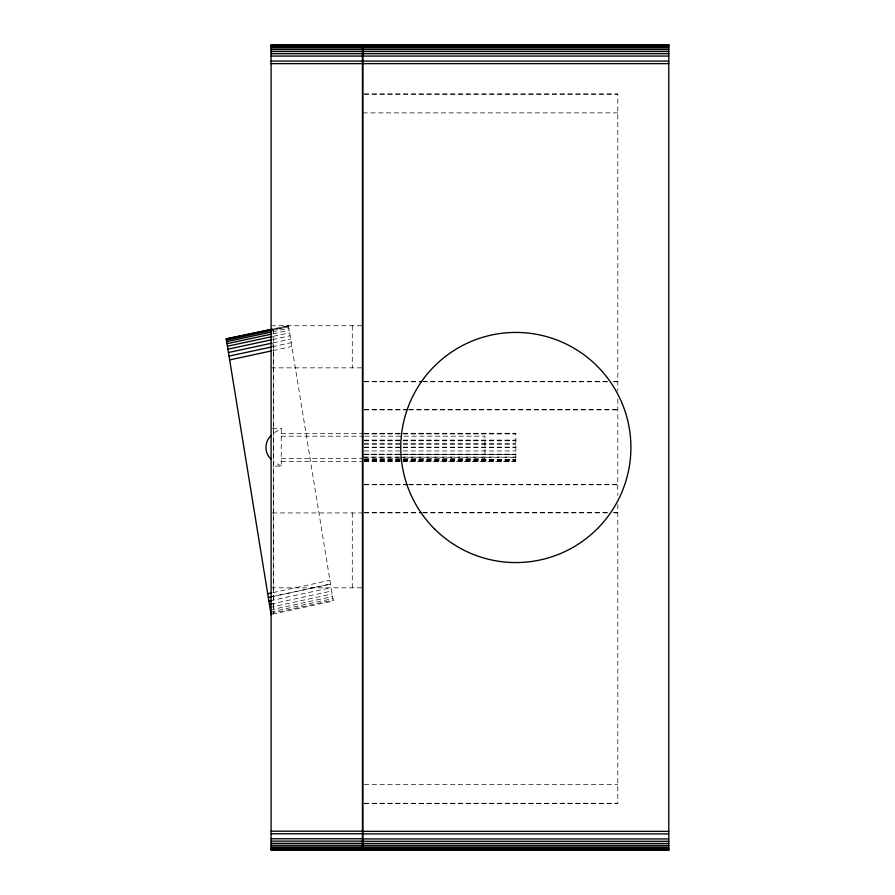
<?xml version="1.0" encoding="UTF-8"?>
<svg xmlns="http://www.w3.org/2000/svg" width="895" height="895" viewBox="0 0 895 895"><rect width="100%" height="100%" fill="white"/><g stroke="black" fill="none" stroke-linecap="round" stroke-linejoin="round"><path stroke-width="0.67" stroke-dasharray="4.47 3.36" d="M273.613 600.064L273.322 328.991L288.492 325.735L273.613 328.935L272.908 331.788M274.385 432.632L281.243 428.694L281.243 466.138L272.371 466.138M272.662 331.732L288.884 328.185M272.997 333.79L289.219 330.244M273.411 336.33L289.633 332.783M272.539 339.585L290.114 335.748M273.087 342.908L290.662 339.071M272.315 346.801L291.244 342.662M272.93 350.594L291.859 346.454M273.12 592.579L329.919 580.296M269.675 597.178L330.535 584.077L271.028 596.954M270.256 600.78L331.116 587.679M270.805 604.103L331.653 591.002M269.932 607.414L332.146 593.967M270.346 609.954L332.56 596.506M270.682 611.956L332.884 598.565M270.928 613.522L333.13 600.086M272.438 614.171L333.287 601.026L288.492 325.78M364.276 93.997L617.796 93.997L617.796 390.97M364.276 94.165L617.796 94.165M362.889 112.882L617.796 112.882M271.095 325.735L362.441 325.735M271.095 367.856L362.441 367.856M364.276 381.606L421.388 381.606M422.787 381.606L608.041 381.606M613.612 381.606L617.796 381.606M364.276 381.785L421.388 381.785M422.787 381.785L608.041 381.785M613.612 381.785L617.796 381.785M364.276 409.697L407.46 409.697M408.858 409.697L617.796 409.697M364.276 409.876L407.46 409.876M408.858 409.876L617.796 409.876M272.371 428.694L281.243 428.694M281.243 433.381L362.441 433.381M364.276 433.281L401.821 433.281M403.209 433.281L515.833 433.281L515.833 461.54L403.209 461.54M364.276 433.516L401.821 433.516M403.209 433.516L515.833 433.516M364.276 433.93L401.821 433.93M403.209 433.93L515.833 433.93M281.243 436.178L363.56 436.178M364.959 436.178L484.933 436.178L484.933 458.699L364.959 458.699M364.276 440.116L401.821 440.116M403.209 440.116L515.833 440.116M364.276 440.306L401.821 440.306M403.209 440.306L515.833 440.306M364.276 440.821L401.821 440.821M403.209 440.821L515.833 440.821M364.276 443.696L401.821 443.696M403.209 443.696L515.833 443.696M364.276 444.222L401.821 444.222M403.209 444.222L515.833 444.222M364.276 447.142L401.821 447.142M403.209 447.142L515.833 447.142M364.276 447.332L401.821 447.332M403.209 447.332L515.833 447.332M364.276 450.957L401.821 450.957M403.209 450.957L515.833 450.957M364.276 454.168L401.821 454.168M403.209 454.168L515.833 454.168M362.889 454.347L399.036 454.347M400.434 454.347L515.833 454.347M364.276 454.526L401.821 454.526M403.209 454.526L515.833 454.526M364.276 457.076L401.821 457.076M403.209 457.076L515.833 457.076M362.889 457.255L399.036 457.255M400.434 457.255L515.833 457.255M281.243 458.699L363.56 458.699M364.276 459.303L401.821 459.303M403.209 459.303L515.833 459.303M364.276 459.493L401.821 459.493M403.209 459.493L515.833 459.493M364.276 460.712L401.821 460.712M403.209 460.712L515.833 460.712M364.276 460.891L401.821 460.891M403.209 460.891L515.833 460.891M364.276 461.182L401.821 461.182M403.209 461.182L515.833 461.182M281.243 461.462L362.441 461.462M364.276 461.54L401.821 461.54M364.276 484.587L407.46 484.587M408.858 484.587L617.796 484.587M364.276 484.777L407.46 484.777M408.858 484.777L617.796 484.777M364.276 512.678L421.388 512.678M422.787 512.678L608.041 512.678M613.612 512.678L617.796 512.678M272.472 512.936L362.441 512.936M364.276 512.869L421.388 512.869M422.787 512.869L608.041 512.869M613.612 512.869L617.796 512.869M271.095 587.825L362.441 587.825M364.276 784.546L617.796 784.546M364.276 803.274L617.796 803.274M364.276 803.441L617.796 803.441L617.796 504.657M281.243 466.138L274.385 462.2M272.908 342.998L273.613 350.448L273.613 592.468M273.613 604.561L273.624 613.892L273.613 595.03M617.796 398.991L617.796 495.472M352.283 325.735L352.283 367.856M352.283 512.936L352.283 587.825M288.637 326.675L272.416 330.165L288.649 326.72"/><path stroke-width="1.34" d="M270.849 435.876C264.372 441.761 264.372 453.071 270.849 458.956M272.259 329.226L226.222 338.813M272.259 329.27L226.267 339.026M226.435 340.111L271.062 330.512M226.681 341.633L271.308 332.023M227.017 343.68L271.644 334.081M227.431 346.231L272.058 336.621M227.912 349.195L271.185 339.876M228.46 352.518L271.733 343.199M229.042 356.109L270.961 347.092M229.657 359.902L271.577 350.885M267.706 593.743L271.767 592.87M268.332 597.536L271.028 596.954M268.914 601.127L271.621 600.545M269.451 604.449L272.158 603.868M271.095 44.918L362.441 44.918M362.889 44.918L668.778 44.918M271.095 45.6L362.441 45.6M362.889 45.6L668.778 45.6M271.095 46.596L362.441 46.596M362.889 46.596L668.778 46.596M271.095 47.938L362.441 47.938M362.889 47.938L668.778 47.938M271.095 49.594L362.441 49.594M362.889 49.594L668.778 49.594M271.095 51.541L362.441 51.541M362.889 51.541L668.778 51.541M271.095 53.711L362.441 53.711M362.889 53.711L668.778 53.711M271.095 56.061L362.441 56.061M362.889 56.061L668.778 56.061M271.095 61.084L362.441 61.084M362.889 61.095L668.778 61.095M271.095 63.634L362.441 63.634M362.889 63.634L668.778 63.634M271.095 831.198L362.441 831.198M362.889 831.365L668.778 831.365M271.095 833.748L362.441 833.748M362.889 833.905L668.778 833.905M271.095 838.772L362.441 838.772M362.889 838.939L668.778 838.939M271.095 841.121L362.441 841.121M362.889 841.289L668.778 841.289M271.095 843.303L362.441 843.303M362.889 843.459L668.778 843.459M271.095 845.238L362.441 845.238M362.889 845.406L668.778 845.406M271.095 846.905L362.441 846.905M362.889 847.062L668.778 847.062M271.095 848.247L362.441 848.247M362.889 848.404L668.778 848.404M271.095 849.232L362.441 849.232M362.889 849.4L668.778 849.4M271.095 849.926L362.441 849.926M362.889 850.082L668.778 850.082M226.222 338.769L271.14 614.82M362.441 44.75L271.095 44.75L271.095 850.082L362.441 850.082L362.441 44.75M668.778 44.75L362.889 44.75L362.889 850.25L668.778 850.25L668.778 44.75M434.467 528.867A115.075 115.075 0 0 0 626.981 477.281A115.075 115.075 0 0 0 486.052 336.352A115.075 115.075 0 0 0 434.467 528.867"/></g></svg>
